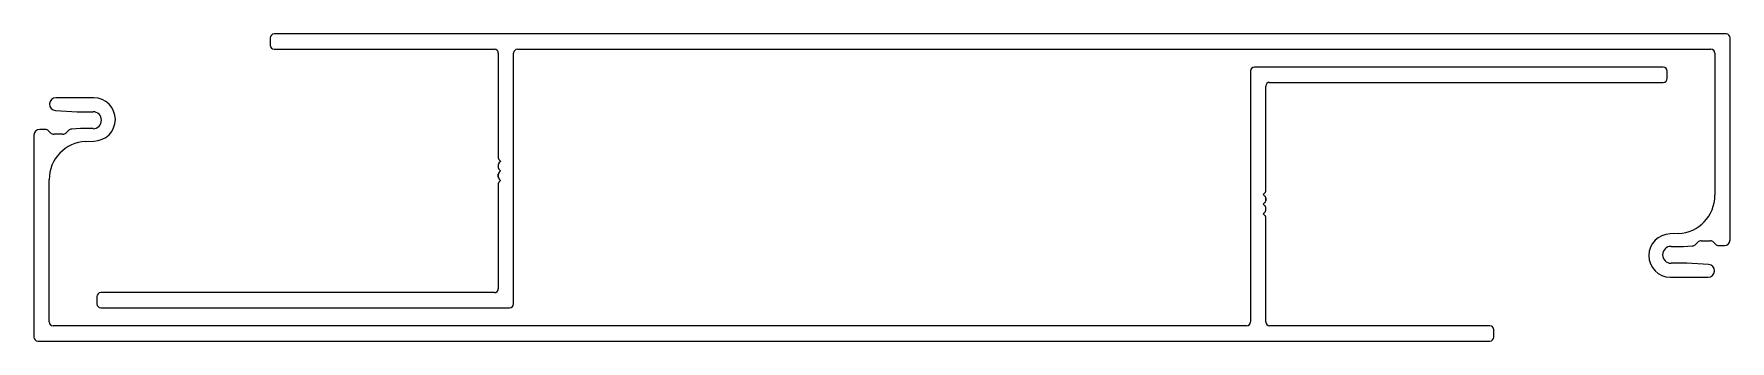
# Model space of a CAD drawing. Header units: inches. Extents: x -65 to 112, y 2 to 34.
import ezdxf

# ---------------------------------------------------------------- set-up
doc = ezdxf.new("R2010")
doc.units = ezdxf.units.IN
doc.header["$MEASUREMENT"] = 0

msp = doc.modelspace()

# ---------------------------------------------------------------- linework, layer by layer
at = {"color": 4}
for p, q in [((-40.76, 34.03), (-40.76, 33.26)), ((111.23, 34.44), (-40.35, 34.44)), ((111.64, 12.96), (111.64, 34.03)), ((-40.35, 32.85), (-17.36, 32.85)), ((-16.95, 32.44), (-16.95, 21.51)), ((-15.36, 6.28), (-15.36, 32.44)), ((-14.95, 32.85), (109.64, 32.85)), ((110.05, 32.44), (110.05, 17.61)), ((61.57, 30.56), (61.57, 4.4)), ((104.66, 30.97), (61.98, 30.97)), ((105.07, 29.8), (105.07, 30.56)), ((63.16, 18.04), (63.16, 28.98)), ((63.57, 29.39), (104.66, 29.39)), ((-59.18, 27.78), (-63.14, 27.78)), ((-63.19, 26.45), (-60.92, 26.33)), ((-60.92, 26.33), (-59.26, 26.33)), ((-65.43, 23.88), (-65.43, 2.81)), ((-64.25, 24.48), (-64.83, 24.48)), ((-63.69, 24.12), (-63.9, 24.33)), ((-62.42, 23.98), (-63.34, 23.98)), ((-61.82, 24.37), (-62.07, 24.12)), ((-60.56, 24.56), (-61.49, 24.52)), ((-59.26, 24.56), (-60.56, 24.56)), ((-60.03, 23.23), (-59.18, 23.27)), ((-16.88, 21.33), (-16.71, 21.16)), ((-16.95, 20.8), (-16.95, 20.51)), ((-16.95, 19.8), (-16.95, 19.51)), ((-16.95, 19.51), (-16.95, 19.8)), ((-16.95, 19.8), (-16.95, 19.51)), ((-16.95, 19.51), (-16.95, 19.8)), ((-16.95, 19.8), (-16.95, 19.51)), ((-16.71, 21.15), (-16.88, 20.98)), ((-16.88, 20.33), (-16.71, 20.16)), ((-16.71, 20.15), (-16.88, 19.98)), ((-63.84, 4.4), (-63.84, 19.23)), ((-16.95, 18.8), (-16.95, 18.8)), ((-16.95, 18.8), (-16.95, 7.86)), ((-16.88, 19.33), (-16.71, 19.16)), ((-16.71, 19.15), (-16.88, 18.98)), ((62.91, 17.69), (63.08, 17.86)), ((63.16, 18.04), (63.16, 18.04)), ((63.08, 17.51), (62.91, 17.68)), ((62.91, 16.69), (63.08, 16.86)), ((63.08, 16.51), (62.91, 16.68)), ((63.16, 17.04), (63.16, 17.33)), ((63.16, 17.33), (63.16, 17.04)), ((63.16, 17.04), (63.16, 17.33)), ((63.16, 17.33), (63.16, 17.04)), ((63.16, 17.04), (63.16, 17.33)), ((63.16, 16.04), (63.16, 16.33)), ((62.91, 15.69), (63.08, 15.86)), ((63.08, 15.51), (62.91, 15.68)), ((63.16, 4.4), (63.16, 15.33)), ((106.23, 13.61), (105.39, 13.57)), ((108.02, 12.47), (108.27, 12.72)), ((108.63, 12.86), (109.55, 12.86)), ((109.9, 12.72), (110.11, 12.51)), ((105.47, 12.28), (106.76, 12.28)), ((106.76, 12.28), (107.69, 12.32)), ((110.46, 12.36), (111.04, 12.36)), ((105.39, 9.06), (109.35, 9.06)), ((107.13, 10.51), (105.47, 10.51)), ((109.4, 10.39), (107.13, 10.51)), ((-17.36, 7.45), (-58.45, 7.45)), ((-58.86, 7.04), (-58.86, 6.28)), ((-58.45, 5.87), (-15.77, 5.87)), ((61.16, 3.99), (-63.43, 3.99)), ((86.56, 3.99), (63.57, 3.99)), ((86.97, 2.81), (86.97, 3.58)), ((-65.02, 2.4), (86.56, 2.4))]:
    msp.add_line(p, q, dxfattribs=at)
for centre, radius, start, end in [((-40.35, 34.03), 0.41, 90, 180), ((111.23, 34.03), 0.41, 0, 90), ((-40.35, 33.26), 0.41, 180, 270), ((-17.36, 32.44), 0.41, 0, 90), ((-14.95, 32.44), 0.41, 90, 180), ((109.64, 32.44), 0.41, 0, 90), ((61.98, 30.56), 0.41, 90, 180), ((104.66, 30.56), 0.41, 360, 90), ((63.57, 28.98), 0.41, 90, 180), ((104.66, 29.8), 0.41, 270, 360), ((-63.14, 27.11), 0.664, 90, 265.6944), ((-59.18, 25.52), 2.25, 270, 90), ((-59.26, 25.44), 0.882, 270, 90), ((-64.83, 23.88), 0.6, 90, 180), ((-64.25, 23.98), 0.5, 45, 90), ((-59.84, 19.23), 4, 92.6585, 180), ((-63.34, 24.48), 0.5, 225, 270), ((-62.42, 24.48), 0.5, 270, 315), ((-61.46, 24.02), 0.5, 92.6046, 135), ((-16.7, 21.51), 0.25, 180, 225), ((-16.7, 20.8), 0.25, 135, 180), ((-16.7, 20.51), 0.25, 180, 225), ((-16.7, 19.8), 0.25, 135, 180), ((-16.7, 19.51), 0.25, 180, 225), ((-16.71, 21.15), 0.008, 315, 45), ((-16.71, 20.15), 0.008, 315, 45), ((-16.7, 18.8), 0.25, 135, 180), ((-16.71, 19.15), 0.008, 315, 45), ((62.91, 18.04), 0.25, 315, 360), ((62.92, 17.69), 0.008, 135, 225), ((62.92, 16.69), 0.008, 135, 225), ((62.91, 17.33), 0.25, 0, 45), ((62.91, 17.04), 0.25, 315, 0), ((62.91, 16.33), 0.25, 360, 45), ((62.91, 16.04), 0.25, 315, 360), ((106.05, 17.61), 4, 272.6585, 0), ((62.92, 15.69), 0.008, 135, 225), ((62.91, 15.33), 0.25, 0, 45), ((105.39, 11.32), 2.25, 90, 270), ((107.67, 12.82), 0.5, 272.6046, 315), ((108.63, 12.36), 0.5, 90, 135), ((109.55, 12.36), 0.5, 45, 90), ((110.46, 12.86), 0.5, 225, 270), ((111.04, 12.96), 0.6, 270, 0), ((105.47, 11.4), 0.882, 90, 270), ((109.35, 9.73), 0.664, 270, 85.6944), ((-58.45, 7.04), 0.41, 90, 180), ((-17.36, 7.86), 0.41, 270, 0), ((-58.45, 6.28), 0.41, 180, 270), ((-15.77, 6.28), 0.41, 270, 0), ((-63.43, 4.4), 0.41, 180, 270), ((61.16, 4.4), 0.41, 270, 0), ((63.57, 4.4), 0.41, 180, 270), ((86.56, 3.58), 0.41, 360, 90), ((-65.02, 2.81), 0.41, 180, 270), ((86.56, 2.81), 0.41, 270, 0)]:
    msp.add_arc(centre, radius, start, end, dxfattribs=at)

doc.saveas('drawing.dxf')
